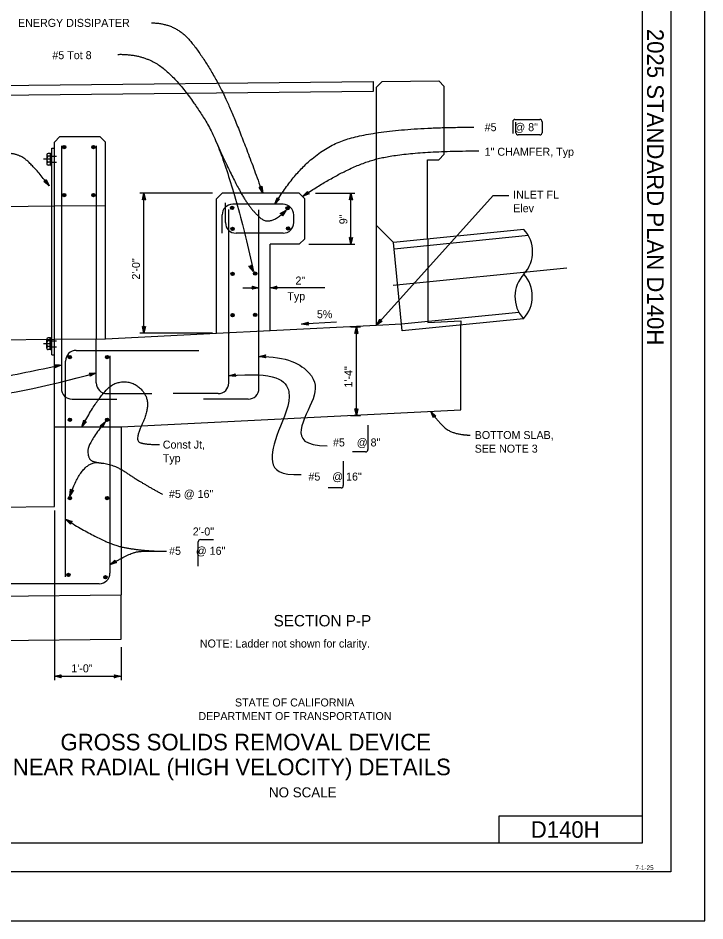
# Model space of a CAD drawing. Extents: x -893 to 867, y -474 to 712.
# Drawn here: x 265 to 867, y -474 to 316 of the extents above; entities that cross this region are included whole.
import ezdxf

# ---------------------------------------------------------------- set-up
doc = ezdxf.new("R2010")
doc.units = 0
for name, color, linetype in [('border_INSIDE-BORDER-anno', 7, 'Continuous'), ('border_PLOTTING-ELEMENTS', 7, 'Continuous'), ('border_rw_22x34_Cut_Lines', 7, 'Continuous'), ('border_SHEET', 7, 'Continuous'), ('border_WITHIN-BORDER-anno', 7, 'Continuous'), ('df_DETAIL', 7, 'Continuous'), ('df_DETAIL-anno', 7, 'Continuous')]:
    doc.layers.add(name, color=color, linetype=linetype)

msp = doc.modelspace()

# ---------------------------------------------------------------- linework, layer by layer
at = {"layer": 'border_PLOTTING-ELEMENTS'}
for points in [[(-893.45, -474.04), (866.55, -474.04), (866.55, 711.96), (-893.45, 711.96)], [(-863.45, 668.96), (836.55, 668.96), (836.55, -431.04), (-863.45, -431.04)]]:
    msp.add_lwpolyline(points, close=True, dxfattribs=at)
at = {"layer": 'border_rw_22x34_Cut_Lines'}
msp.add_lwpolyline([(-863.45, 668.96), (836.55, 668.96), (836.55, -431.04), (-863.45, -431.04)], close=True, dxfattribs=at)
at = {"layer": 'border_SHEET'}
for p, q in [((811.55, 643.96), (811.55, -406.04)), ((686.52, -406.04), (686.52, -382.04)), ((686.52, -382.04), (811.52, -382.04)), ((811.55, -406.04), (-813.45, -406.04))]:
    msp.add_line(p, q, dxfattribs=at)
at = {"layer": 'df_DETAIL'}
for p, q in [((583.92, 260.48), (633.5, 260.97)), ((633.5, 260.97), (638.36, 256.16)), ((92.97, 255.6), (576.14, 260.43)), ((576.14, 260.43), (576.22, 251.68)), ((579.05, 255.57), (583.92, 260.48)), ((579.05, 128.45), (579.05, 255.57)), ((638.36, 196.85), (638.36, 256.16)), ((576.22, 251.68), (92.97, 246.85)), ((297.09, 207.5), (301.96, 212.36)), ((297.09, 151.63), (297.09, 207.5)), ((301.96, 212.36), (336.96, 212.36)), ((336.96, 212.36), (341.82, 207.5)), ((341.82, 152.08), (341.82, 207.5)), ((293.42, 197.63), (291.47, 197.63)), ((293.42, 197.63), (293.42, 187.3)), ((293.81, 197.91), (294.7, 197.91)), ((293.81, 197.91), (293.81, 197.24)), ((294.7, 21.35), (294.7, 202.19)), ((294.7, 202.19), (297.23, 202.19)), ((303.23, 204.26), (303.23, 151.69)), ((333.73, 204.26), (333.73, 152)), ((294.7, 192.47), (287.39, 192.47)), ((290.31, 196.34), (290.31, 188.59)), ((293.42, 195.05), (291.47, 195.05)), ((293.42, 189.88), (291.47, 189.88)), ((293.81, 197.24), (293.42, 197.24)), ((293.81, 197.24), (293.81, 187.69)), ((293.81, 195.09), (298.76, 195.09)), ((293.81, 189.84), (298.76, 189.84)), ((623.78, 191.84), (633.5, 191.94)), ((623.78, 122.69), (623.78, 191.84)), ((638.36, 196.85), (633.5, 191.94)), ((293.42, 187.3), (291.47, 187.3)), ((293.81, 187.69), (293.42, 187.69)), ((293.81, 187.02), (293.81, 187.69)), ((293.81, 187.02), (294.7, 187.02)), ((439.05, 157.91), (443.91, 162.77)), ((511.45, 162.77), (443.91, 162.77)), ((511.45, 162.77), (516.32, 157.91)), ((251.03, 151.17), (297.09, 151.63)), ((297.09, 151.63), (341.82, 152.08)), ((297.09, 34.96), (297.09, 151.63)), ((303.23, 151.69), (303.23, 35.18)), ((333.73, 152), (333.73, 35.18)), ((341.82, 35.4), (341.82, 152.08)), ((439.05, 40.27), (439.05, 157.91)), ((446.82, 137.1), (446.82, 154.43)), ((497.26, 153.05), (453.24, 153.05)), ((516.32, 122.91), (516.32, 157.91)), ((443.91, 127.77), (443.91, 143.72)), ((449.74, -3.32), (449.74, 148.41)), ((476.09, -8.14), (476.09, 148.29)), ((506.59, 137.1), (506.59, 143.72)), ((579.05, 134.42), (593.79, 119.69)), ((497.26, 127.77), (456.16, 127.77)), ((579.05, 47.27), (579.05, 128.45)), ((708.08, 131.12), (593.79, 119.69)), ((516.32, 122.91), (511.45, 118.05)), ((601.53, 42.29), (593.79, 119.69)), ((712.02, 125.65), (594.37, 113.89)), ((623.86, 122.57), (623.86, 49.51)), ((485.81, 42.6), (485.81, 118.05)), ((511.45, 118.05), (485.81, 118.05)), ((745.53, 97.14), (593.51, 81.94)), ((703.73, 58.38), (600.94, 48.1)), ((544.05, 49.79), (513.5, 48.26)), ((579.05, 47.27), (600.92, 48.36)), ((707.59, 52.9), (601.53, 42.29)), ((623.86, 49.51), (652.95, 50.96)), ((652.95, 50.96), (652.95, 47.3)), ((341.82, 35.4), (439.05, 40.27)), ((439.05, 40.27), (485.81, 42.6)), ((485.81, 42.6), (579.05, 47.27)), ((652.95, -26.82), (652.95, 47.3)), ((146.46, 33.45), (297.09, 34.96)), ((290.31, 27.2), (290.31, 34.94)), ((293.42, 36.23), (291.47, 36.23)), ((293.42, 33.65), (291.47, 33.65)), ((293.42, 25.9), (293.42, 36.23)), ((293.81, 35.84), (293.42, 35.84)), ((293.81, 36.51), (294.7, 36.51)), ((293.81, 36.51), (293.81, 35.84)), ((293.81, 26.29), (293.81, 35.84)), ((293.81, 33.69), (298.76, 33.69)), ((297.09, 34.96), (341.82, 35.4)), ((297.09, -111.49), (297.09, 34.96)), ((303.23, 35.18), (303.23, -8.14)), ((333.73, -3.32), (333.73, 35.18)), ((294.7, 31.07), (287.39, 31.07)), ((293.42, 28.49), (291.47, 28.49)), ((293.42, 25.9), (291.47, 25.9)), ((293.81, 26.29), (293.42, 26.29)), ((293.81, 28.44), (298.76, 28.44)), ((293.81, 25.62), (293.81, 26.29)), ((293.81, 25.62), (294.7, 25.62)), ((316.15, 25.23), (423.49, 25.23)), ((294.7, 21.35), (297.23, 21.35)), ((306.82, -172.81), (306.82, 15.9)), ((345.71, 20.58), (345.71, -169.64)), ((343.06, -12.65), (382.34, -12.65)), ((440.41, -12.65), (401.13, -12.65)), ((312.56, -17.47), (351.84, -17.47)), ((466.76, -17.47), (427.48, -17.47)), ((355.43, -41.7), (652.95, -26.82)), ((297.09, -41.7), (355.43, -41.7)), ((355.43, -41.7), (355.43, -188.69)), ((92.97, -113.53), (297.09, -111.49)), ((336.37, -178.97), (229.03, -178.97)), ((92.97, -191.32), (355.43, -188.69)), ((355.43, -227.59), (355.43, -188.69)), ((92.97, -230.21), (355.43, -227.59))]:
    msp.add_line(p, q, dxfattribs=at)
for points in [[(494.2, 157.42), (490.02, 153.05), (491.95, 158.78), (492.14, 158.42), (490.72, 154.22), (493.79, 157.43), (493.38, 157.43), (491.42, 155.38), (492.33, 158.06), (492.52, 157.7), (492.13, 156.54), (492.98, 157.43), (492.66, 157.43), (491.95, 158.78), (492.66, 157.43)], [(519.47, 47.24), (513.5, 48.26), (519.33, 49.86), (519.14, 49.5), (514.87, 48.33), (519.24, 47.58), (519.01, 47.91), (516.22, 48.39), (518.95, 49.14), (518.76, 48.78), (517.58, 48.46), (518.79, 48.25), (518.61, 48.51), (519.33, 49.86), (518.61, 48.51)], [(455.74, 2.22), (449.74, 3), (455.5, 4.83), (455.33, 4.47), (451.1, 3.12), (455.5, 2.55), (455.26, 2.87), (452.45, 3.24), (455.15, 4.1), (454.97, 3.73), (453.8, 3.36), (455.02, 3.2), (454.84, 3.46), (455.5, 4.83), (454.84, 3.46)]]:
    msp.add_lwpolyline(points, close=True, dxfattribs=at)
for centre, radius in [((305.75, 203.09), 1.46), ((305.75, 203.09), 1.46), ((305.75, 203.09), 1.09), ((305.75, 203.09), 1.09), ((305.75, 203.09), 0.542), ((305.75, 203.09), 0.542), ((331.21, 203.09), 1.46), ((331.21, 203.09), 1.46), ((331.21, 203.09), 1.09), ((331.21, 203.09), 1.09), ((331.21, 203.09), 0.542), ((331.21, 203.09), 0.542), ((305.75, 161.14), 1.46), ((305.75, 161.14), 1.46), ((305.75, 161.14), 1.09), ((305.75, 161.14), 1.09), ((305.75, 161.14), 0.542), ((305.75, 161.14), 0.542), ((331.21, 161.14), 1.46), ((331.21, 161.14), 1.46), ((331.21, 161.14), 1.09), ((331.21, 161.14), 1.09), ((331.21, 161.14), 0.542), ((331.21, 161.14), 0.542), ((452.56, 149.92), 1.46), ((452.56, 149.92), 1.46), ((452.56, 149.92), 1.09), ((452.56, 149.92), 1.09), ((452.56, 149.92), 0.542), ((452.56, 149.92), 0.542), ((501.23, 149.59), 1.46), ((501.23, 149.59), 1.46), ((501.23, 149.59), 1.09), ((501.23, 149.59), 1.09), ((501.23, 149.59), 0.542), ((501.23, 149.59), 0.542), ((453.05, 131.45), 1.46), ((453.05, 131.45), 1.46), ((453.05, 131.45), 1.09), ((453.05, 131.45), 1.09), ((453.05, 131.45), 0.542), ((453.05, 131.45), 0.542), ((501.58, 131.88), 1.46), ((501.58, 131.88), 1.46), ((501.58, 131.88), 1.09), ((501.58, 131.88), 1.09), ((501.58, 131.88), 0.542), ((501.58, 131.88), 0.542), ((453.05, 92.12), 1.46), ((453.05, 92.12), 1.46), ((453.05, 92.12), 1.09), ((453.05, 92.12), 1.09), ((453.05, 92.12), 0.542), ((453.05, 92.12), 0.542), ((472.82, 92.37), 1.46), ((472.82, 92.37), 1.46), ((472.82, 92.37), 1.09), ((472.82, 92.37), 1.09), ((472.82, 92.37), 0.542), ((472.82, 92.37), 0.542), ((453.05, 56.03), 1.46), ((453.05, 56.03), 1.46), ((453.05, 56.03), 1.09), ((453.05, 56.03), 1.09), ((453.05, 56.03), 0.542), ((453.05, 56.03), 0.542), ((472.82, 56.27), 1.46), ((472.82, 56.27), 1.46), ((472.82, 56.27), 1.09), ((472.82, 56.27), 1.09), ((472.82, 56.27), 0.542), ((472.82, 56.27), 0.542), ((310.53, 19.42), 1.46), ((310.53, 19.42), 1.46), ((310.53, 19.42), 1.09), ((310.53, 19.42), 1.09), ((310.53, 19.42), 0.542), ((310.53, 19.42), 0.542), ((343.19, 19.42), 1.46), ((343.19, 19.42), 1.46), ((343.19, 19.42), 1.09), ((343.19, 19.42), 1.09), ((343.19, 19.42), 0.542), ((343.19, 19.42), 0.542), ((310.69, -35.49), 1.46), ((310.69, -35.49), 1.46), ((310.69, -35.49), 1.09), ((310.69, -35.49), 1.09), ((310.69, -35.49), 0.542), ((310.69, -35.49), 0.542), ((343.19, -35.49), 1.46), ((343.19, -35.49), 1.46), ((343.19, -35.49), 1.09), ((343.19, -35.49), 1.09), ((343.19, -35.49), 0.542), ((343.19, -35.49), 0.542), ((310.69, -104.01), 1.46), ((310.69, -104.01), 1.46), ((343.19, -104.01), 1.46), ((343.19, -104.01), 1.46), ((310.69, -104.01), 1.09), ((310.69, -104.01), 1.09), ((310.69, -104.01), 0.542), ((310.69, -104.01), 0.542), ((343.19, -104.01), 1.09), ((343.19, -104.01), 1.09), ((343.19, -104.01), 0.542), ((343.19, -104.01), 0.542), ((309.37, -171.23), 1.46), ((309.37, -171.23), 1.46), ((309.37, -171.23), 1.09), ((309.37, -171.23), 1.09), ((309.37, -171.23), 0.542), ((309.37, -171.23), 0.542), ((341.69, -173.3), 1.46), ((341.69, -173.3), 1.46), ((341.69, -173.3), 1.09), ((341.69, -173.3), 1.09), ((341.69, -173.3), 0.542), ((341.69, -173.3), 0.542)]:
    msp.add_circle(centre, radius, dxfattribs=at)
for centre, radius, start, end in [((453.24, 143.72), 9.33, 90, 180), ((497.26, 143.72), 9.33, 0, 90), ((456.16, 137.1), 9.33, 180, 270), ((497.26, 137.1), 9.33, 270, 0), ((686.78, 111.59), 28.9, 317.40475, 42.50687), ((729.17, 72.18), 28.94, 136.68549, 221.78762), ((686.5, 72.72), 28.94, 316.7743, 41.87642), ((316.15, 15.9), 9.33, 90, 180), ((343.06, -3.32), 9.33, 180, 270), ((440.41, -3.32), 9.33, 270, 0), ((312.56, -8.14), 9.33, 180, 270), ((466.76, -8.14), 9.33, 270, 0), ((336.37, -169.64), 9.33, 270, 0)]:
    msp.add_arc(centre, radius, start, end, dxfattribs=at)
for centre, major_axis, ratio, start_param, end_param in [((291.47, 196.34), (0, -1.29), 0.903614, 3.141593, 6.283185), ((291.47, 192.47), (0, 2.58), 0.451807, 0, 3.141593), ((291.47, 188.59), (0, 1.29), 0.903614, 0, 3.141593), ((291.47, 34.94), (0, -1.29), 0.903614, 3.141593, 6.283185), ((291.47, 31.07), (0, -2.58), 0.451807, 3.141593, 6.283185), ((291.47, 27.2), (0, 1.29), 0.903614, 0, 3.141593)]:
    msp.add_ellipse(centre, major_axis=major_axis, ratio=ratio, start_param=start_param, end_param=end_param, dxfattribs=at)
at = {"layer": 'df_DETAIL-anno'}
for p, q in [((698.26, 225.34), (698.26, 214.9)), ((435.55, 162.77), (371.96, 162.77)), ((375.45, 40.27), (375.45, 162.77)), ((525.75, 162.77), (560.17, 162.77)), ((556.67, 118.05), (556.67, 162.77)), ((579.05, 47.27), (681.26, 160.85)), ((681.26, 160.85), (694.87, 160.85)), ((519.81, 118.05), (560.17, 118.05)), ((462.09, 80.06), (476.09, 80.06)), ((533.93, 80.06), (485.81, 80.06)), ((435.55, 40.27), (371.96, 40.27)), ((556.4, 45.96), (564.89, 45.96)), ((561.39, -31.82), (561.39, 45.96)), ((556.4, -31.82), (564.89, -31.82)), ((297.09, -114.99), (297.09, -263.48)), ((355.43, -234.58), (355.43, -263.48)), ((297.09, -259.98), (355.43, -259.98))]:
    msp.add_line(p, q, dxfattribs=at)
for points in [[(700.21, 227.28), (721.97, 227.28)], [(701.14, 215.66), (701.14, 224.82)], [(723.91, 225.34), (723.91, 215.66)], [(721.97, 213.72), (703.08, 213.72)], [(571.46, -40.19), (571.46, -61.65)], [(569.52, -63.59), (558.16, -63.59)], [(549.99, -71.71), (549.99, -93.16)], [(548.04, -95.11), (536.68, -95.11)], [(424.92, -140.27), (436.28, -140.27)], [(422.98, -163.67), (422.98, -142.21)]]:
    msp.add_lwpolyline(points, dxfattribs=at)
for points in [[(289.93, 174.7), (292.54, 169.24), (287.86, 173.07), (288.27, 173.12), (291.69, 170.31), (289.78, 174.32), (289.64, 173.94), (290.86, 171.38), (288.67, 173.17), (289.07, 173.22), (290.02, 172.45), (289.49, 173.56), (289.38, 173.26), (287.86, 173.07), (289.38, 173.26)], [(478.65, 168.78), (479.38, 162.77), (476.18, 167.9), (476.58, 167.82), (478.92, 164.06), (478.39, 168.47), (478.13, 168.15), (478.48, 165.34), (476.97, 167.74), (477.37, 167.66), (478.02, 166.62), (477.88, 167.84), (477.67, 167.6), (476.18, 167.9), (477.67, 167.6)], [(374.14, 156.87), (375.45, 162.77), (376.76, 156.87), (376.41, 157.08), (375.46, 161.4), (374.49, 157.08), (374.83, 157.28), (375.45, 160.05), (376.07, 157.29), (375.72, 157.5), (375.45, 158.69), (375.18, 157.49), (375.45, 157.65), (376.76, 156.87), (375.45, 157.65)], [(494.2, 157.42), (490.02, 153.05), (491.95, 158.78), (492.14, 158.42), (490.72, 154.22), (493.79, 157.43), (493.38, 157.43), (491.42, 155.38), (492.33, 158.06), (492.52, 157.7), (492.13, 156.54), (492.98, 157.43), (492.66, 157.43), (491.95, 158.78), (492.66, 157.43)], [(519.96, 162.13), (514.33, 159.89), (518.48, 164.3), (518.5, 163.9), (515.46, 160.67), (519.59, 162.3), (519.22, 162.47), (516.58, 161.42), (518.52, 163.49), (518.54, 163.08), (517.71, 162.19), (518.85, 162.64), (518.56, 162.78), (518.48, 164.3), (518.56, 162.78)], [(555.36, 156.87), (556.67, 162.77), (557.98, 156.87), (557.63, 157.08), (556.68, 161.4), (555.71, 157.08), (556.05, 157.28), (556.67, 160.05), (557.29, 157.29), (556.94, 157.5), (556.67, 158.69), (556.4, 157.49), (556.67, 157.65), (557.98, 156.87), (556.67, 157.65)], [(494.79, 144.88), (499.95, 148.04), (496.62, 142.99), (496.52, 143.39), (498.97, 147.08), (495.18, 144.77), (495.57, 144.67), (497.99, 146.15), (496.43, 143.78), (496.34, 144.18), (497.02, 145.2), (495.97, 144.56), (496.27, 144.48), (496.62, 142.99), (496.27, 144.48)], [(557.99, 123.95), (556.67, 118.05), (555.37, 123.95), (555.71, 123.74), (556.67, 119.42), (557.64, 123.75), (557.3, 123.54), (556.68, 120.77), (556.06, 123.53), (556.41, 123.32), (556.68, 122.13), (556.95, 123.33), (556.67, 123.17), (555.37, 123.95), (556.67, 123.17)], [(469.63, 100.1), (471.45, 94.33), (467.36, 98.79), (467.76, 98.78), (470.76, 95.52), (469.43, 99.75), (469.23, 99.39), (470.09, 96.69), (468.17, 98.77), (468.58, 98.77), (469.41, 97.86), (469.04, 99.04), (468.88, 98.76), (467.36, 98.79), (468.88, 98.76)], [(470.19, 81.38), (476.09, 80.06), (470.19, 78.75), (470.4, 79.1), (474.72, 80.05), (470.39, 81.03), (470.6, 80.68), (473.37, 80.06), (470.61, 79.45), (470.82, 79.79), (472.01, 80.06), (470.81, 80.33), (470.97, 80.06), (470.19, 78.75), (470.97, 80.06)], [(491.72, 78.74), (485.81, 80.06), (491.72, 81.37), (491.51, 81.02), (487.18, 80.06), (491.51, 79.09), (491.3, 79.44), (488.53, 80.05), (491.3, 80.67), (491.09, 80.32), (489.89, 80.05), (491.09, 79.79), (490.93, 80.06), (491.72, 81.37), (490.93, 80.06)], [(583.98, 50.77), (579.05, 47.27), (582.03, 52.53), (582.15, 52.14), (579.97, 48.29), (583.58, 50.85), (583.19, 50.93), (580.87, 49.29), (582.27, 51.75), (582.39, 51.36), (581.78, 50.3), (582.79, 51.01), (582.48, 51.07), (582.03, 52.53), (582.48, 51.07)], [(376.77, 46.17), (375.45, 40.27), (374.15, 46.17), (374.49, 45.96), (375.45, 41.64), (376.42, 45.96), (376.08, 45.75), (375.46, 42.99), (374.84, 45.75), (375.19, 45.54), (375.46, 44.35), (375.73, 45.55), (375.45, 45.38), (374.15, 46.17), (375.45, 45.38)], [(560.07, 40.05), (561.39, 45.96), (562.7, 40.05), (562.35, 40.26), (561.4, 44.59), (560.42, 40.26), (560.77, 40.47), (561.39, 43.24), (562, 40.47), (561.65, 40.68), (561.39, 41.88), (561.12, 40.68), (561.39, 40.84), (562.7, 40.05), (561.39, 40.84)], [(482.04, 18.68), (476.09, 19.8), (481.95, 21.31), (481.75, 20.95), (477.46, 19.85), (481.82, 19.02), (481.6, 19.37), (478.81, 19.89), (481.55, 20.6), (481.36, 20.24), (480.17, 19.94), (481.38, 19.71), (481.21, 19.97), (481.95, 21.31), (481.21, 19.97)], [(296.93, 12.6), (302.98, 12.4), (297.42, 10.02), (297.56, 10.4), (301.64, 12.14), (297.2, 12.3), (297.47, 11.99), (300.31, 11.9), (297.7, 10.78), (297.85, 11.17), (298.97, 11.65), (297.74, 11.69), (297.95, 11.45), (297.42, 10.02), (297.95, 11.45)], [(327.5, 5.27), (333.54, 5.64), (328.24, 2.74), (328.34, 3.13), (332.23, 5.26), (327.8, 4.99), (328.1, 4.71), (330.93, 4.89), (328.45, 3.53), (328.55, 3.92), (329.63, 4.51), (328.4, 4.43), (328.63, 4.22), (328.24, 2.74), (328.63, 4.22)], [(455.74, 2.22), (449.74, 3), (455.5, 4.83), (455.33, 4.47), (451.1, 3.12), (455.5, 2.55), (455.26, 2.87), (452.45, 3.24), (455.15, 4.1), (454.97, 3.73), (453.8, 3.36), (455.02, 3.2), (454.84, 3.46), (455.5, 4.83), (454.84, 3.46)], [(562.71, -25.92), (561.39, -31.82), (560.08, -25.92), (560.43, -26.13), (561.39, -30.45), (562.36, -26.13), (562.01, -26.33), (561.39, -29.1), (560.78, -26.34), (561.13, -26.55), (561.4, -27.74), (561.66, -26.54), (561.39, -26.7), (560.08, -25.92), (561.39, -26.7)], [(628.87, -33.73), (626.55, -28.14), (631.02, -32.21), (630.61, -32.24), (627.34, -29.26), (629.04, -33.36), (629.2, -32.98), (628.11, -30.36), (630.21, -32.27), (629.8, -32.3), (628.89, -31.48), (629.37, -32.61), (629.49, -32.32), (631.02, -32.21), (629.49, -32.32)], [(325.02, -37.16), (321.02, -41.7), (322.72, -35.89), (322.92, -36.24), (321.67, -40.5), (324.61, -37.17), (324.21, -37.19), (322.33, -39.32), (323.12, -36.6), (323.33, -36.95), (322.98, -38.12), (323.8, -37.2), (323.48, -37.21), (322.72, -35.89), (323.48, -37.21)], [(337.02, -40.71), (341.79, -37), (339.05, -42.39), (338.91, -42), (340.93, -38.05), (337.42, -40.78), (337.83, -40.84), (340.06, -39.09), (338.78, -41.62), (338.64, -41.23), (339.2, -40.14), (338.23, -40.9), (338.54, -40.95), (339.05, -42.39), (338.54, -40.95)], [(313.71, -97.08), (310.48, -102.2), (311.24, -96.19), (311.5, -96.51), (310.94, -100.91), (313.31, -97.16), (312.91, -97.24), (311.4, -99.64), (311.75, -96.83), (312.01, -97.14), (311.86, -98.36), (312.51, -97.32), (312.2, -97.38), (311.24, -96.19), (312.2, -97.38)], [(311.13, -126.87), (306.82, -122.62), (312.52, -124.64), (312.16, -124.82), (307.98, -123.34), (311.13, -126.46), (311.14, -126.05), (309.12, -124.06), (311.79, -125.01), (311.43, -125.19), (310.27, -124.78), (311.15, -125.65), (311.16, -125.33), (312.52, -124.64), (311.16, -125.33)], [(351.45, -160.53), (345.71, -162.44), (350.1, -158.28), (350.1, -158.69), (346.88, -161.74), (351.09, -160.34), (350.73, -160.15), (348.04, -161.05), (350.1, -159.1), (350.09, -159.5), (349.21, -160.35), (350.37, -159.96), (350.09, -159.81), (350.1, -158.28), (350.09, -159.81)], [(303, -261.3), (297.09, -259.98), (303, -258.67), (302.79, -259.02), (298.46, -259.98), (302.79, -260.95), (302.58, -260.6), (299.81, -259.98), (302.58, -259.37), (302.37, -259.72), (301.17, -259.99), (302.37, -260.25), (302.21, -259.98), (303, -258.67), (302.21, -259.98)], [(349.53, -258.66), (355.43, -259.98), (349.52, -261.29), (349.73, -260.94), (354.06, -259.99), (349.73, -259.01), (349.94, -259.36), (352.71, -259.98), (349.94, -260.59), (350.16, -260.24), (351.35, -259.98), (350.15, -259.71), (350.31, -259.98), (349.52, -261.29), (350.31, -259.98)]]:
    msp.add_lwpolyline(points, close=True, dxfattribs=at)
for centre, start, end in [((700.21, 225.34), 90, 180), ((721.97, 225.34), 0, 90), ((703.08, 215.66), 180, 270), ((721.97, 215.66), 270, 0), ((569.52, -61.65), 270, 360), ((548.04, -93.16), 270, 360), ((424.92, -142.21), 90, 180)]:
    msp.add_arc(centre, 1.94, start, end, dxfattribs=at)
for points, degree in [([(382.03, 311.77), (403.41, 311.77), (430.18, 278.42), (455.57, 229.51), (479.38, 162.77)], 2), ([(352.7, 284.25), (377.36, 284.86), (410.46, 256.72), (448.49, 195.32), (471.45, 94.33)], 2), ([(490.02, 153.05), (517.8, 199.07), (587.25, 220.5), (664.23, 220.5)], 2), ([(438.23, 208.66), (453.42, 174.86), (469.62, 147.33), (486.52, 133.92), (499.95, 148.04)], 2), ([(292.54, 169.24), (275.62, 190.78), (262.08, 198), (251.55, 198)], 2), ([(514.33, 159.89), (551.98, 185.56), (606.25, 199.75), (668.71, 199.75)], 2), ([(476.09, 19.8), (500.63, 20.41), (526.29, 5.04), (526.59, -15.24), (508.08, -46.3), (515.62, -57.98), (535.91, -58.24)], 3), ([(71.66, -23.54), (93.39, -23.54), (128.8, -23.54), (302.98, 12.4)], 2), ([(113.24, -23.45), (180.87, -23.14), (243.87, -19.91), (333.54, 5.64)], 3), ([(449.74, 3), (490.95, 6.73), (510.29, -8.55), (491.29, -47.19), (484.4, -74.48), (494.17, -84.18), (513.12, -83.53)], 3), ([(321.02, -41.7), (339.58, -7.97), (359.72, -0.12), (375.93, -9.54), (380.11, -25.77), (367.3, -53.51), (375.93, -57.17), (389, -57.17)], 2), ([(626.55, -28.14), (636.94, -42.88), (651.73, -48.88), (660.92, -48.88)], 2), ([(341.79, -37), (326.37, -55.71), (326.37, -70.13), (334.29, -73.18), (340.22, -73.5)], 2), ([(310.48, -102.2), (321.09, -72.57), (347.8, -73.36), (372.68, -90.4), (391.81, -100.76)], 2), ([(306.82, -122.62), (339.69, -143.17), (373.4, -150.54), (395.09, -150.54)], 2), ([(345.71, -162.44), (363.06, -152.02), (376.69, -149.96), (395.09, -150.54)], 2)]:
    msp.add_open_spline(points, degree=degree, dxfattribs=at)

# ---------------------------------------------------------------- texts
at = {"layer": 'border_INSIDE-BORDER-anno'}
for s, height, p in [('STATE OF CALIFORNIA', 7, (455.11, -286.38)), ('DEPARTMENT OF TRANSPORTATION', 7, (423.11, -298.28)), ('GROSS SOLIDS REMOVAL DEVICE', 14.5, (302.38, -324.78)), ('LINEAR RADIAL (HIGH VELOCITY) DETAILS', 14.5, (244.39, -346.53)), ('NO SCALE', 8.75, (484.88, -365.9))]:
    msp.add_text(s, height=height, dxfattribs=at).set_placement(p)
at = {"layer": 'border_WITHIN-BORDER-anno'}
msp.add_text('2025 STANDARD PLAN D140H', height=14.5, rotation=270, dxfattribs=at).set_placement((815.92, 306.6))
for s, height, p in [('D140H', 14.5, (714.02, -401.29)), ('7-1-25', 4, (805.67, -429.47))]:
    msp.add_text(s, height=height, dxfattribs=at).set_placement(p)
at = {"layer": 'df_DETAIL-anno'}
for s, height, p in [('ENERGY DISSIPATER', 7.0003, (265.21, 308.3)), ('#5 Tot 8', 7, (295.29, 280.04)), ('#5      @ 8"', 7.0003, (673.69, 217.02)), ('1" CHAMFER, Typ', 7.0003, (673.69, 195.54)), ('INLET FL', 7, (698.66, 157.98)), ('Elev', 7, (698.66, 146.08)), ('2"', 7, (508.06, 82.82)), ('Typ', 7, (500.99, 69.09)), ('5%', 7, (526.85, 53.39)), ('BOTTOM SLAB,', 7.0003, (664.98, -52.35)), ('Const Jt,', 7, (391.96, -60.72)), ('#5    @ 8"', 7, (540.93, -58.83)), ('SEE NOTE 3', 7, (664.98, -64.25)), ('Typ', 7, (391.96, -72.62)), ('#5    @ 16"', 7.0003, (519.46, -88.72)), ('#5 @ 16"', 7, (397.33, -103.88)), ('2\'-0"', 7, (418.18, -136.76)), ('#5     @ 16"', 7.0003, (397.47, -153.67)), ('SECTION P-P', 10, (488.96, -216.32)), ('NOTE: Ladder not shown for clarity.', 7.0003, (424.39, -234.79)), ('1\'-0"', 7, (311.89, -256.49))]:
    msp.add_text(s, height=height, dxfattribs=at).set_placement(p)
for s, p in [('9"', (553.54, 135.61)), ('2\'-0"', (371.96, 87.15)), ('1\'-4"', (557.9, -7.31))]:
    msp.add_text(s, height=7, rotation=90, dxfattribs=at).set_placement(p)

doc.saveas('drawing.dxf')
